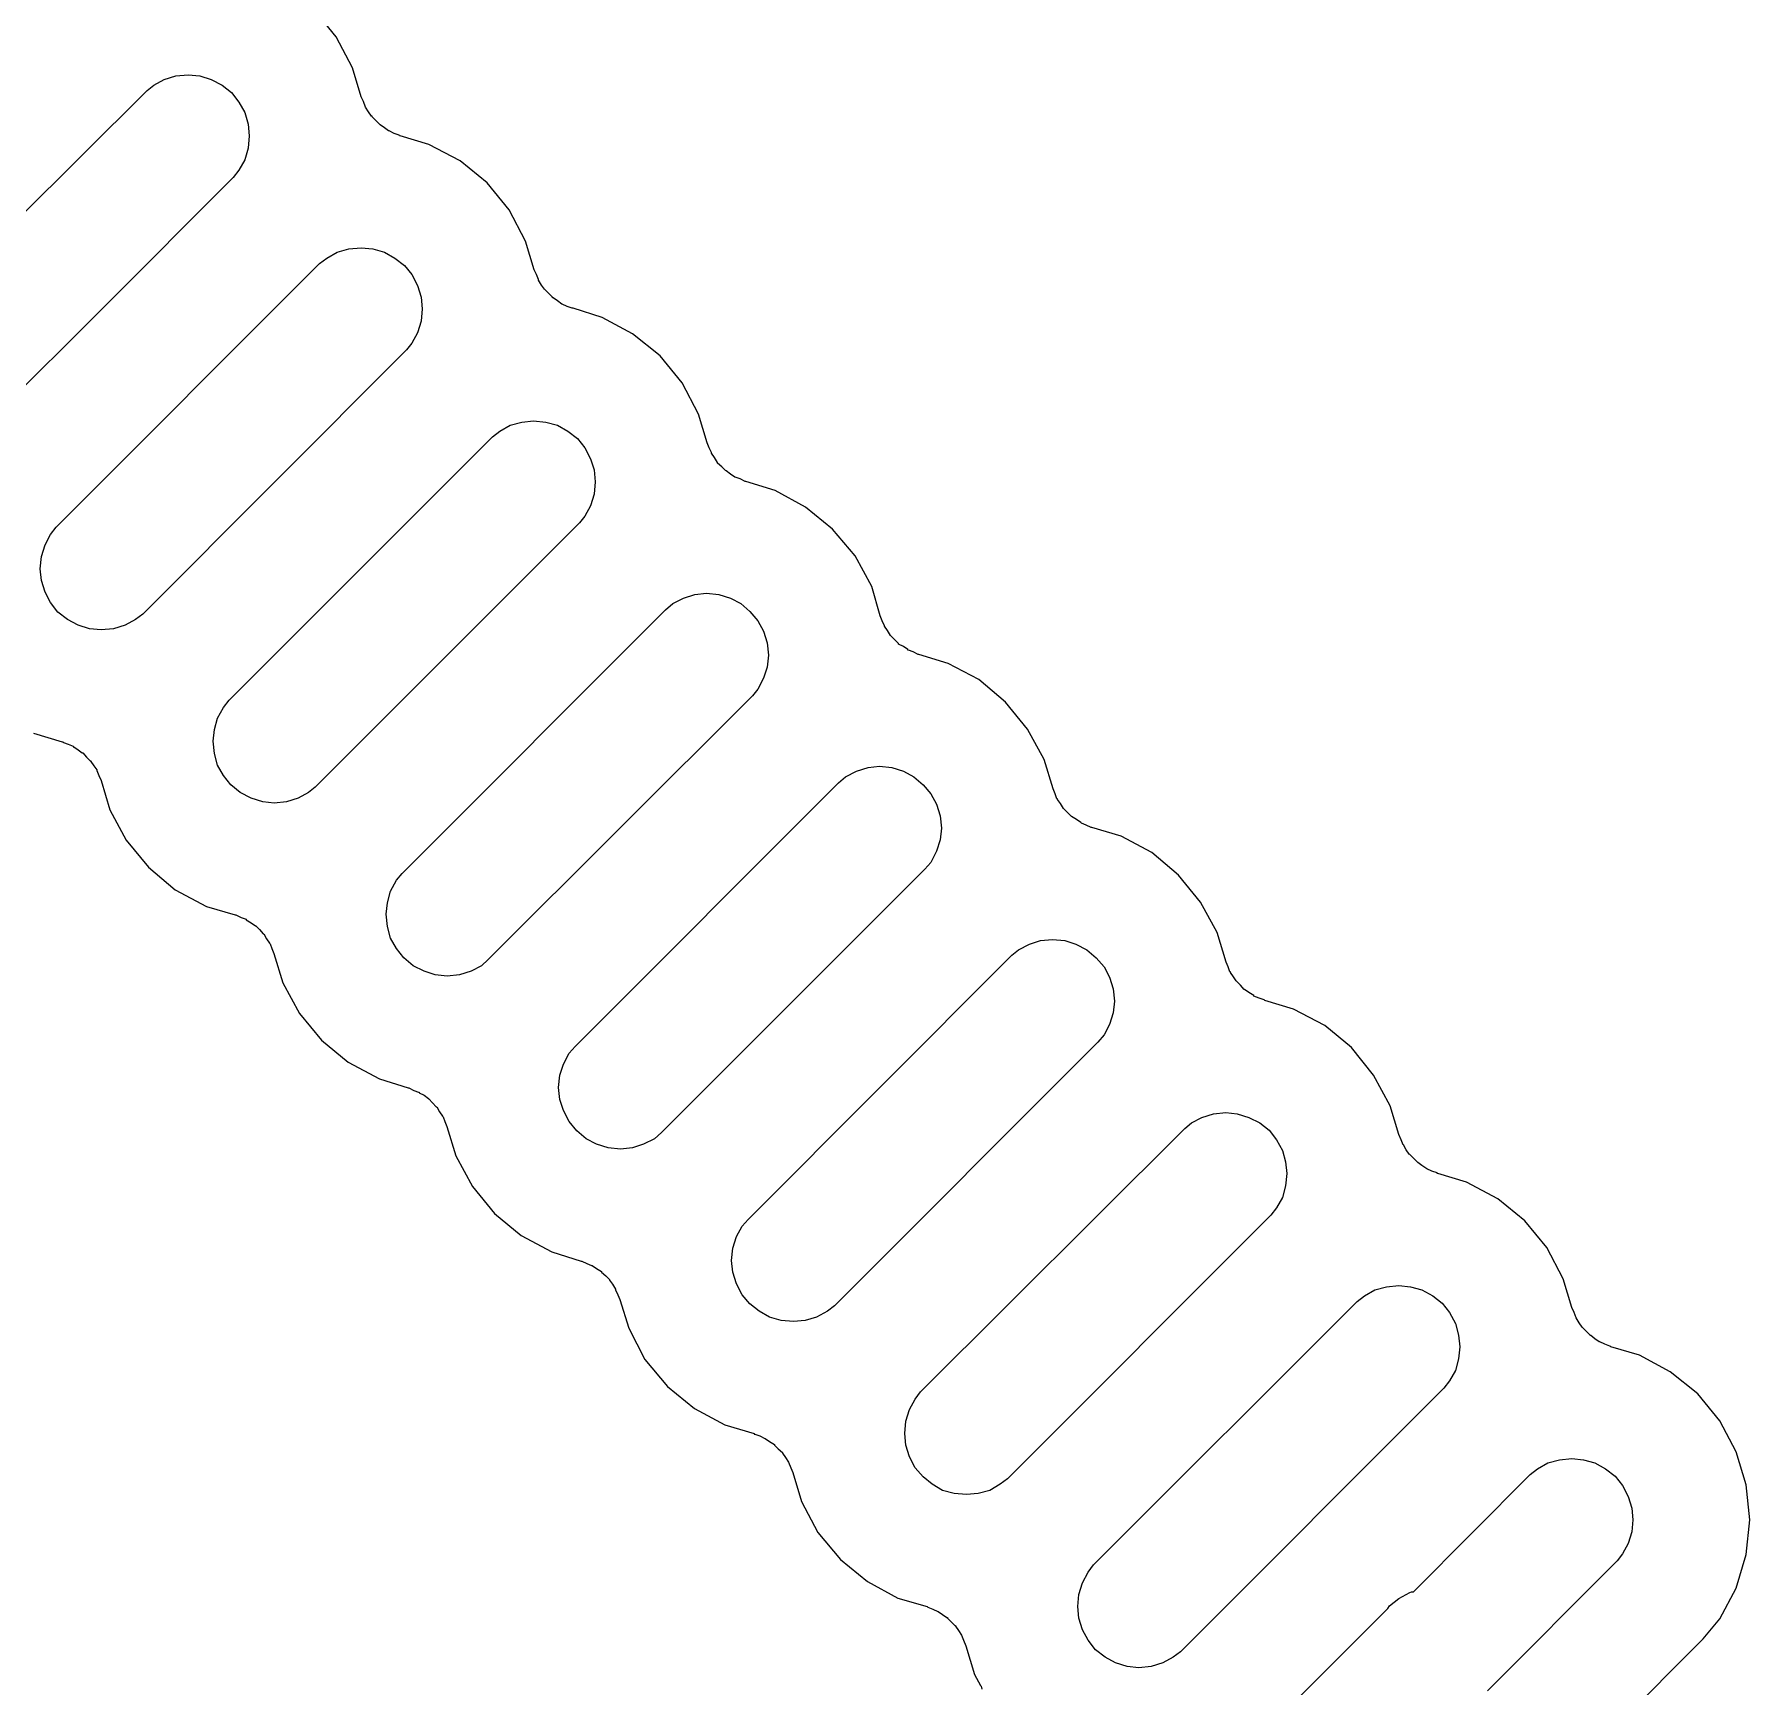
# Model space of a CAD drawing. Extents: x 100.2 to 129.8, y -164.8 to -95.2.
# Drawn here: x 110.153 to 112.958, y -129.372 to -126.67 of the extents above; entities that cross this region are included whole.
import ezdxf

# ---------------------------------------------------------------- set-up
doc = ezdxf.new("R2010")
doc.units = 0
doc.layers.add('BLACK', color=7, linetype='CONTINUOUS')

msp = doc.modelspace()

# ---------------------------------------------------------------- linework, layer by layer
at = {"layer": 'BLACK', "linetype": 'CONTINUOUS'}
for p, q in [((110.646, -126.674), (110.61, -126.63)), ((110.673, -126.725), (110.646, -126.674)), ((110.348, -126.753), (110.365, -126.744)), ((110.365, -126.744), (110.384, -126.738)), ((110.384, -126.738), (110.404, -126.736)), ((110.404, -126.736), (110.423, -126.738)), ((110.423, -126.738), (110.442, -126.744)), ((110.442, -126.744), (110.46, -126.753)), ((110.687, -126.772), (110.673, -126.725)), ((110.124, -126.974), (110.337, -126.762)), ((110.337, -126.762), (110.348, -126.753)), ((110.46, -126.753), (110.475, -126.765)), ((110.475, -126.765), (110.487, -126.781)), ((110.691, -126.78), (110.687, -126.772)), ((110.694, -126.789), (110.691, -126.78)), ((110.487, -126.781), (110.497, -126.798)), ((110.497, -126.798), (110.502, -126.817)), ((110.699, -126.797), (110.694, -126.789)), ((110.694, -126.789), (110.694, -126.789)), ((110.694, -126.789), (110.694, -126.789)), ((110.704, -126.804), (110.699, -126.797)), ((110.705, -126.804), (110.704, -126.804)), ((110.705, -126.805), (110.705, -126.804)), ((110.711, -126.811), (110.705, -126.805)), ((110.502, -126.817), (110.504, -126.836)), ((110.504, -126.836), (110.502, -126.856)), ((110.717, -126.817), (110.711, -126.811)), ((110.718, -126.818), (110.717, -126.817)), ((110.725, -126.823), (110.718, -126.818)), ((110.718, -126.818), (110.718, -126.818)), ((110.732, -126.828), (110.725, -126.823)), ((110.733, -126.828), (110.732, -126.828)), ((110.741, -126.832), (110.733, -126.828)), ((110.733, -126.828), (110.733, -126.828)), ((110.749, -126.835), (110.741, -126.832)), ((110.75, -126.836), (110.749, -126.835)), ((110.751, -126.836), (110.75, -126.836)), ((110.75, -126.836), (110.75, -126.836)), ((110.75, -126.836), (110.75, -126.836)), ((110.798, -126.85), (110.751, -126.836)), ((110.502, -126.856), (110.497, -126.875)), ((110.849, -126.877), (110.798, -126.85)), ((110.487, -126.892), (110.478, -126.904)), ((110.497, -126.875), (110.487, -126.892)), ((110.893, -126.913), (110.849, -126.877)), ((110.478, -126.904), (110.266, -127.116)), ((110.929, -126.957), (110.893, -126.913)), ((110.956, -127.008), (110.929, -126.957)), ((110.631, -127.036), (110.648, -127.026)), ((110.648, -127.026), (110.667, -127.021)), ((110.667, -127.021), (110.687, -127.019)), ((110.687, -127.019), (110.706, -127.021)), ((110.706, -127.021), (110.725, -127.026)), ((110.725, -127.026), (110.742, -127.036)), ((110.97, -127.055), (110.956, -127.008)), ((110.188, -127.476), (110.619, -127.045)), ((110.619, -127.045), (110.631, -127.036)), ((110.742, -127.036), (110.758, -127.048)), ((110.758, -127.048), (110.77, -127.063)), ((110.974, -127.063), (110.97, -127.055)), ((110.77, -127.063), (110.779, -127.081)), ((110.779, -127.081), (110.785, -127.1)), ((110.977, -127.071), (110.974, -127.063)), ((110.977, -127.072), (110.977, -127.071)), ((110.982, -127.08), (110.977, -127.072)), ((110.977, -127.072), (110.977, -127.072)), ((110.987, -127.087), (110.982, -127.08)), ((110.988, -127.088), (110.987, -127.087)), ((110.987, -127.087), (110.987, -127.087)), ((110.994, -127.094), (110.988, -127.088)), ((110.266, -127.116), (109.671, -127.71)), ((110.266, -127.116), (110.266, -127.116)), ((110.785, -127.1), (110.787, -127.119)), ((111, -127.1), (110.994, -127.094)), ((111, -127.101), (111, -127.1)), ((111.001, -127.101), (111, -127.101)), ((111.008, -127.106), (111.001, -127.101)), ((111.015, -127.111), (111.008, -127.106)), ((111.016, -127.111), (111.015, -127.111)), ((111.024, -127.115), (111.016, -127.111)), ((111.016, -127.111), (111.016, -127.111)), ((111.032, -127.118), (111.024, -127.115)), ((110.785, -127.139), (110.779, -127.158)), ((110.787, -127.119), (110.785, -127.139)), ((111.033, -127.118), (111.032, -127.118)), ((111.034, -127.118), (111.033, -127.118)), ((111.033, -127.118), (111.033, -127.118)), ((111.033, -127.118), (111.033, -127.118)), ((111.081, -127.133), (111.034, -127.118)), ((111.131, -127.16), (111.081, -127.133)), ((110.779, -127.158), (110.77, -127.175)), ((111.176, -127.196), (111.131, -127.16)), ((110.761, -127.186), (110.33, -127.618)), ((110.77, -127.175), (110.761, -127.186)), ((111.212, -127.24), (111.176, -127.196)), ((111.239, -127.291), (111.212, -127.24)), ((110.914, -127.319), (110.931, -127.309)), ((110.931, -127.309), (110.95, -127.304)), ((110.95, -127.304), (110.969, -127.302)), ((110.969, -127.302), (110.989, -127.304)), ((110.989, -127.304), (111.008, -127.309)), ((111.008, -127.309), (111.025, -127.319)), ((111.253, -127.338), (111.239, -127.291)), ((110.471, -127.759), (110.902, -127.328)), ((110.902, -127.328), (110.914, -127.319)), ((111.025, -127.319), (111.041, -127.331)), ((111.041, -127.331), (111.053, -127.346)), ((111.256, -127.346), (111.253, -127.338)), ((111.053, -127.346), (111.062, -127.364)), ((111.062, -127.364), (111.068, -127.382)), ((111.26, -127.354), (111.256, -127.346)), ((111.26, -127.355), (111.26, -127.354)), ((111.265, -127.362), (111.26, -127.355)), ((111.26, -127.355), (111.26, -127.355)), ((111.27, -127.37), (111.265, -127.362)), ((111.068, -127.382), (111.07, -127.402)), ((111.27, -127.371), (111.27, -127.37)), ((111.27, -127.37), (111.27, -127.37)), ((111.277, -127.377), (111.27, -127.371)), ((111.283, -127.383), (111.277, -127.377)), ((111.284, -127.384), (111.283, -127.383)), ((111.283, -127.383), (111.283, -127.383)), ((111.291, -127.389), (111.284, -127.384)), ((111.298, -127.394), (111.291, -127.389)), ((111.299, -127.394), (111.298, -127.394)), ((111.307, -127.397), (111.299, -127.394)), ((111.299, -127.394), (111.299, -127.394)), ((111.315, -127.401), (111.307, -127.397)), ((111.068, -127.422), (111.062, -127.441)), ((111.07, -127.402), (111.068, -127.422)), ((111.316, -127.401), (111.315, -127.401)), ((111.364, -127.416), (111.316, -127.401)), ((111.316, -127.401), (111.316, -127.401)), ((111.316, -127.401), (111.316, -127.401)), ((111.316, -127.401), (111.316, -127.401)), ((111.414, -127.443), (111.364, -127.416)), ((111.062, -127.441), (111.053, -127.458)), ((111.458, -127.479), (111.414, -127.443)), ((110.179, -127.488), (110.188, -127.476)), ((111.044, -127.469), (110.612, -127.901)), ((111.053, -127.458), (111.044, -127.469)), ((111.495, -127.523), (111.458, -127.479)), ((110.164, -127.524), (110.17, -127.505)), ((110.17, -127.505), (110.179, -127.488)), ((110.162, -127.544), (110.164, -127.524)), ((111.522, -127.573), (111.495, -127.523)), ((110.164, -127.563), (110.162, -127.544)), ((110.17, -127.582), (110.164, -127.563)), ((110.179, -127.599), (110.17, -127.582)), ((111.197, -127.601), (111.214, -127.592)), ((111.214, -127.592), (111.233, -127.586)), ((111.233, -127.586), (111.252, -127.584)), ((111.252, -127.584), (111.272, -127.586)), ((111.272, -127.586), (111.291, -127.592)), ((111.291, -127.592), (111.308, -127.601)), ((111.536, -127.621), (111.522, -127.573)), ((110.191, -127.615), (110.179, -127.599)), ((110.207, -127.627), (110.191, -127.615)), ((110.33, -127.618), (110.318, -127.627)), ((110.754, -128.042), (111.185, -127.611)), ((111.185, -127.611), (111.197, -127.601)), ((111.308, -127.601), (111.323, -127.614)), ((111.323, -127.614), (111.336, -127.629)), ((111.539, -127.629), (111.536, -127.621)), ((110.224, -127.636), (110.207, -127.627)), ((110.243, -127.642), (110.224, -127.636)), ((110.262, -127.644), (110.243, -127.642)), ((110.282, -127.642), (110.262, -127.644)), ((110.301, -127.636), (110.282, -127.642)), ((110.318, -127.627), (110.301, -127.636)), ((111.336, -127.629), (111.345, -127.646)), ((111.345, -127.646), (111.351, -127.665)), ((111.543, -127.637), (111.539, -127.629)), ((111.543, -127.638), (111.543, -127.637)), ((111.548, -127.645), (111.543, -127.638)), ((111.543, -127.638), (111.543, -127.638)), ((111.553, -127.653), (111.548, -127.645)), ((111.351, -127.665), (111.353, -127.685)), ((111.56, -127.66), (111.553, -127.653)), ((111.553, -127.653), (111.553, -127.653)), ((111.553, -127.653), (111.553, -127.653)), ((111.566, -127.666), (111.56, -127.66)), ((111.566, -127.667), (111.566, -127.666)), ((111.566, -127.666), (111.566, -127.666)), ((111.574, -127.671), (111.566, -127.667)), ((111.581, -127.676), (111.574, -127.671)), ((111.581, -127.677), (111.581, -127.676)), ((111.582, -127.677), (111.581, -127.677)), ((111.59, -127.68), (111.582, -127.677)), ((111.351, -127.705), (111.345, -127.723)), ((111.353, -127.685), (111.351, -127.705)), ((111.598, -127.684), (111.59, -127.68)), ((111.599, -127.684), (111.598, -127.684)), ((111.647, -127.699), (111.599, -127.684)), ((111.599, -127.684), (111.599, -127.684)), ((111.599, -127.684), (111.599, -127.684)), ((111.599, -127.684), (111.599, -127.684)), ((111.697, -127.725), (111.647, -127.699)), ((111.345, -127.723), (111.336, -127.741)), ((111.741, -127.762), (111.697, -127.725)), ((110.462, -127.771), (110.471, -127.759)), ((111.327, -127.752), (110.895, -128.183)), ((111.336, -127.741), (111.327, -127.752)), ((111.777, -127.806), (111.741, -127.762)), ((110.447, -127.807), (110.452, -127.788)), ((110.452, -127.788), (110.462, -127.771)), ((110.151, -127.813), (110.198, -127.827)), ((110.445, -127.826), (110.447, -127.807)), ((111.804, -127.856), (111.777, -127.806)), ((110.198, -127.827), (110.199, -127.827)), ((110.199, -127.827), (110.199, -127.827)), ((110.199, -127.827), (110.199, -127.827)), ((110.199, -127.827), (110.2, -127.828)), ((110.2, -127.828), (110.208, -127.831)), ((110.208, -127.831), (110.216, -127.834)), ((110.216, -127.834), (110.216, -127.835)), ((110.216, -127.835), (110.217, -127.835)), ((110.217, -127.835), (110.224, -127.84)), ((110.224, -127.84), (110.231, -127.845)), ((110.231, -127.845), (110.231, -127.845)), ((110.231, -127.845), (110.232, -127.845)), ((110.232, -127.845), (110.238, -127.852)), ((110.447, -127.846), (110.445, -127.826)), ((110.452, -127.865), (110.447, -127.846)), ((110.238, -127.852), (110.244, -127.858)), ((110.244, -127.858), (110.245, -127.858)), ((110.245, -127.858), (110.245, -127.859)), ((110.245, -127.859), (110.25, -127.866)), ((110.25, -127.866), (110.255, -127.873)), ((110.255, -127.873), (110.255, -127.874)), ((110.255, -127.874), (110.255, -127.874)), ((110.255, -127.874), (110.258, -127.882)), ((110.462, -127.882), (110.452, -127.865)), ((111.497, -127.875), (111.516, -127.869)), ((111.516, -127.869), (111.535, -127.867)), ((111.535, -127.867), (111.555, -127.869)), ((111.555, -127.869), (111.574, -127.875)), ((111.819, -127.904), (111.804, -127.856)), ((110.258, -127.882), (110.262, -127.89)), ((110.262, -127.89), (110.276, -127.938)), ((110.474, -127.897), (110.462, -127.882)), ((110.489, -127.91), (110.474, -127.897)), ((110.612, -127.901), (110.601, -127.91)), ((111.037, -128.325), (111.468, -127.894)), ((111.468, -127.894), (111.479, -127.884)), ((111.479, -127.884), (111.497, -127.875)), ((111.574, -127.875), (111.591, -127.884)), ((111.591, -127.884), (111.606, -127.897)), ((111.606, -127.897), (111.619, -127.912)), ((110.507, -127.919), (110.489, -127.91)), ((110.526, -127.925), (110.507, -127.919)), ((110.545, -127.927), (110.526, -127.925)), ((110.565, -127.925), (110.545, -127.927)), ((110.584, -127.919), (110.565, -127.925)), ((110.601, -127.91), (110.584, -127.919)), ((111.619, -127.912), (111.628, -127.929)), ((111.628, -127.929), (111.634, -127.948)), ((111.822, -127.912), (111.819, -127.904)), ((111.825, -127.92), (111.822, -127.912)), ((111.826, -127.92), (111.825, -127.92)), ((111.826, -127.921), (111.826, -127.92)), ((111.831, -127.928), (111.826, -127.921)), ((111.836, -127.936), (111.831, -127.928)), ((110.276, -127.938), (110.303, -127.988)), ((111.634, -127.948), (111.636, -127.968)), ((111.842, -127.942), (111.836, -127.936)), ((111.836, -127.936), (111.836, -127.936)), ((111.836, -127.936), (111.836, -127.936)), ((111.849, -127.949), (111.842, -127.942)), ((111.857, -127.954), (111.849, -127.949)), ((111.849, -127.949), (111.849, -127.949)), ((111.849, -127.949), (111.849, -127.949)), ((111.864, -127.959), (111.857, -127.954)), ((111.636, -127.968), (111.634, -127.987)), ((111.865, -127.96), (111.864, -127.959)), ((111.864, -127.959), (111.864, -127.959)), ((111.873, -127.963), (111.865, -127.96)), ((111.881, -127.967), (111.873, -127.963)), ((111.882, -127.967), (111.881, -127.967)), ((111.93, -127.981), (111.882, -127.967)), ((111.882, -127.967), (111.882, -127.967)), ((111.882, -127.967), (111.882, -127.967)), ((111.882, -127.967), (111.882, -127.967)), ((111.98, -128.008), (111.93, -127.981)), ((110.303, -127.988), (110.339, -128.032)), ((111.628, -128.006), (111.619, -128.024)), ((111.634, -127.987), (111.628, -128.006)), ((112.024, -128.045), (111.98, -128.008)), ((110.339, -128.032), (110.383, -128.069)), ((110.745, -128.053), (110.754, -128.042)), ((111.609, -128.035), (111.178, -128.466)), ((111.619, -128.024), (111.609, -128.035)), ((110.383, -128.069), (110.434, -128.096)), ((110.73, -128.09), (110.735, -128.071)), ((110.735, -128.071), (110.745, -128.053)), ((112.06, -128.089), (112.024, -128.045)), ((110.434, -128.096), (110.481, -128.11)), ((110.728, -128.109), (110.73, -128.09)), ((112.087, -128.139), (112.06, -128.089)), ((110.481, -128.11), (110.482, -128.11)), ((110.482, -128.11), (110.482, -128.11)), ((110.482, -128.11), (110.482, -128.11)), ((110.482, -128.11), (110.482, -128.11)), ((110.482, -128.11), (110.491, -128.114)), ((110.491, -128.114), (110.499, -128.117)), ((110.499, -128.117), (110.499, -128.117)), ((110.499, -128.117), (110.499, -128.118)), ((110.499, -128.118), (110.507, -128.123)), ((110.507, -128.123), (110.514, -128.128)), ((110.73, -128.129), (110.728, -128.109)), ((110.514, -128.128), (110.514, -128.128)), ((110.514, -128.128), (110.515, -128.128)), ((110.515, -128.128), (110.521, -128.134)), ((110.521, -128.134), (110.527, -128.141)), ((110.527, -128.141), (110.527, -128.141)), ((110.527, -128.141), (110.528, -128.141)), ((110.528, -128.141), (110.532, -128.149)), ((110.532, -128.149), (110.537, -128.156)), ((110.735, -128.148), (110.73, -128.129)), ((110.745, -128.165), (110.735, -128.148)), ((111.78, -128.158), (111.798, -128.152)), ((111.798, -128.152), (111.818, -128.15)), ((111.818, -128.15), (111.838, -128.152)), ((111.838, -128.152), (111.856, -128.158)), ((112.102, -128.187), (112.087, -128.139)), ((110.537, -128.156), (110.538, -128.157)), ((110.538, -128.157), (110.538, -128.157)), ((110.538, -128.157), (110.541, -128.165)), ((110.541, -128.165), (110.544, -128.173)), ((110.544, -128.173), (110.559, -128.221)), ((110.757, -128.18), (110.745, -128.165)), ((110.772, -128.193), (110.757, -128.18)), ((110.895, -128.183), (110.884, -128.193)), ((111.32, -128.608), (111.751, -128.176)), ((111.751, -128.176), (111.762, -128.167)), ((111.762, -128.167), (111.78, -128.158)), ((111.856, -128.158), (111.874, -128.167)), ((111.874, -128.167), (111.889, -128.18)), ((111.889, -128.18), (111.902, -128.195)), ((110.79, -128.202), (110.772, -128.193)), ((110.808, -128.208), (110.79, -128.202)), ((110.828, -128.21), (110.808, -128.208)), ((110.848, -128.208), (110.828, -128.21)), ((110.867, -128.202), (110.848, -128.208)), ((110.884, -128.193), (110.867, -128.202)), ((111.902, -128.195), (111.911, -128.212)), ((112.105, -128.195), (112.102, -128.187)), ((112.108, -128.203), (112.105, -128.195)), ((112.109, -128.203), (112.108, -128.203)), ((112.109, -128.204), (112.109, -128.203)), ((112.114, -128.211), (112.109, -128.204)), ((112.118, -128.218), (112.114, -128.211)), ((110.559, -128.221), (110.586, -128.271)), ((111.911, -128.212), (111.917, -128.231)), ((111.917, -128.231), (111.919, -128.251)), ((112.119, -128.219), (112.118, -128.218)), ((112.125, -128.225), (112.119, -128.219)), ((112.119, -128.219), (112.119, -128.219)), ((112.131, -128.232), (112.125, -128.225)), ((112.132, -128.232), (112.131, -128.232)), ((112.139, -128.237), (112.132, -128.232)), ((112.132, -128.232), (112.132, -128.232)), ((112.147, -128.242), (112.139, -128.237)), ((111.919, -128.251), (111.917, -128.27)), ((112.147, -128.243), (112.147, -128.242)), ((112.147, -128.242), (112.147, -128.242)), ((112.156, -128.246), (112.147, -128.243)), ((112.164, -128.249), (112.156, -128.246)), ((112.165, -128.25), (112.164, -128.249)), ((112.212, -128.264), (112.165, -128.25)), ((112.165, -128.25), (112.165, -128.25)), ((112.165, -128.25), (112.165, -128.25)), ((112.165, -128.25), (112.165, -128.25)), ((112.263, -128.291), (112.212, -128.264)), ((110.586, -128.271), (110.622, -128.315)), ((111.911, -128.289), (111.902, -128.306)), ((111.917, -128.27), (111.911, -128.289)), ((112.307, -128.327), (112.263, -128.291)), ((110.622, -128.315), (110.666, -128.351)), ((111.892, -128.318), (111.461, -128.749)), ((111.902, -128.306), (111.892, -128.318)), ((110.666, -128.351), (110.717, -128.378)), ((111.018, -128.354), (111.027, -128.336)), ((111.027, -128.336), (111.037, -128.325)), ((112.343, -128.372), (112.307, -128.327)), ((110.717, -128.378), (110.764, -128.393)), ((111.01, -128.392), (111.012, -128.372)), ((111.012, -128.372), (111.018, -128.354)), ((112.37, -128.422), (112.343, -128.372)), ((110.764, -128.393), (110.764, -128.393)), ((110.764, -128.393), (110.764, -128.393)), ((110.764, -128.393), (110.764, -128.393)), ((110.764, -128.393), (110.765, -128.393)), ((110.765, -128.393), (110.773, -128.397)), ((110.773, -128.397), (110.781, -128.4)), ((110.781, -128.4), (110.782, -128.4)), ((110.782, -128.4), (110.782, -128.401)), ((110.782, -128.401), (110.79, -128.405)), ((110.79, -128.405), (110.797, -128.41)), ((111.012, -128.412), (111.01, -128.392)), ((110.797, -128.41), (110.797, -128.411)), ((110.797, -128.411), (110.798, -128.411)), ((110.798, -128.411), (110.804, -128.417)), ((110.804, -128.417), (110.81, -128.424)), ((110.81, -128.424), (110.81, -128.424)), ((110.81, -128.424), (110.811, -128.424)), ((110.811, -128.424), (110.815, -128.432)), ((110.815, -128.432), (110.82, -128.439)), ((111.018, -128.43), (111.012, -128.412)), ((111.027, -128.448), (111.018, -128.43)), ((112.062, -128.441), (112.081, -128.435)), ((112.081, -128.435), (112.101, -128.433)), ((112.101, -128.433), (112.12, -128.435)), ((112.12, -128.435), (112.139, -128.441)), ((112.384, -128.469), (112.37, -128.422)), ((110.82, -128.439), (110.82, -128.439)), ((110.82, -128.439), (110.821, -128.44)), ((110.821, -128.44), (110.824, -128.448)), ((110.824, -128.448), (110.827, -128.456)), ((110.827, -128.456), (110.842, -128.504)), ((111.04, -128.463), (111.027, -128.448)), ((111.055, -128.476), (111.04, -128.463)), ((111.602, -128.89), (112.034, -128.459)), ((112.034, -128.459), (112.045, -128.45)), ((112.045, -128.45), (112.062, -128.441)), ((112.139, -128.441), (112.157, -128.45)), ((112.157, -128.45), (112.172, -128.462)), ((112.172, -128.462), (112.184, -128.478)), ((111.072, -128.485), (111.055, -128.476)), ((111.091, -128.491), (111.072, -128.485)), ((111.111, -128.493), (111.091, -128.491)), ((111.131, -128.491), (111.111, -128.493)), ((111.149, -128.485), (111.131, -128.491)), ((111.167, -128.476), (111.149, -128.485)), ((111.178, -128.466), (111.167, -128.476)), ((112.184, -128.478), (112.194, -128.495)), ((112.388, -128.478), (112.384, -128.469)), ((112.391, -128.486), (112.388, -128.478)), ((112.392, -128.486), (112.391, -128.486)), ((112.391, -128.486), (112.391, -128.486)), ((112.396, -128.494), (112.392, -128.486)), ((110.842, -128.504), (110.869, -128.554)), ((112.194, -128.495), (112.199, -128.514)), ((112.199, -128.514), (112.201, -128.533)), ((112.401, -128.501), (112.396, -128.494)), ((112.402, -128.502), (112.401, -128.501)), ((112.408, -128.508), (112.402, -128.502)), ((112.402, -128.502), (112.402, -128.502)), ((112.414, -128.514), (112.408, -128.508)), ((112.415, -128.515), (112.414, -128.514)), ((112.422, -128.52), (112.415, -128.515)), ((112.415, -128.515), (112.415, -128.515)), ((112.201, -128.533), (112.199, -128.553)), ((112.43, -128.525), (112.422, -128.52)), ((112.438, -128.529), (112.43, -128.525)), ((112.43, -128.525), (112.43, -128.525)), ((112.43, -128.525), (112.43, -128.525)), ((112.447, -128.532), (112.438, -128.529)), ((112.447, -128.533), (112.447, -128.532)), ((112.448, -128.533), (112.447, -128.533)), ((112.447, -128.533), (112.447, -128.533)), ((112.447, -128.533), (112.447, -128.533)), ((112.495, -128.547), (112.448, -128.533)), ((112.546, -128.574), (112.495, -128.547)), ((110.869, -128.554), (110.905, -128.598)), ((112.194, -128.572), (112.184, -128.589)), ((112.199, -128.553), (112.194, -128.572)), ((112.59, -128.61), (112.546, -128.574)), ((110.905, -128.598), (110.949, -128.634)), ((112.175, -128.601), (111.744, -129.032)), ((112.184, -128.589), (112.175, -128.601)), ((111.301, -128.636), (111.31, -128.619)), ((111.31, -128.619), (111.32, -128.608)), ((112.626, -128.654), (112.59, -128.61)), ((110.949, -128.634), (110.999, -128.661)), ((111.293, -128.675), (111.295, -128.655)), ((111.295, -128.655), (111.301, -128.636)), ((112.653, -128.705), (112.626, -128.654)), ((110.999, -128.661), (111.047, -128.676)), ((111.047, -128.676), (111.047, -128.676)), ((111.047, -128.676), (111.047, -128.676)), ((111.047, -128.676), (111.047, -128.676)), ((111.047, -128.676), (111.048, -128.676)), ((111.048, -128.676), (111.056, -128.68)), ((111.056, -128.68), (111.064, -128.683)), ((111.064, -128.683), (111.065, -128.683)), ((111.065, -128.683), (111.065, -128.683)), ((111.065, -128.683), (111.072, -128.688)), ((111.072, -128.688), (111.08, -128.693)), ((111.295, -128.694), (111.293, -128.675)), ((111.08, -128.693), (111.08, -128.694)), ((111.08, -128.694), (111.08, -128.694)), ((111.08, -128.694), (111.087, -128.7)), ((111.087, -128.7), (111.093, -128.706)), ((111.093, -128.706), (111.093, -128.707)), ((111.093, -128.707), (111.093, -128.707)), ((111.093, -128.707), (111.098, -128.714)), ((111.098, -128.714), (111.103, -128.722)), ((111.301, -128.713), (111.295, -128.694)), ((111.31, -128.731), (111.301, -128.713)), ((112.364, -128.718), (112.384, -128.716)), ((112.384, -128.716), (112.403, -128.718)), ((112.667, -128.752), (112.653, -128.705)), ((111.103, -128.722), (111.103, -128.722)), ((111.103, -128.722), (111.103, -128.723)), ((111.103, -128.723), (111.107, -128.731)), ((111.107, -128.731), (111.11, -128.739)), ((111.11, -128.739), (111.125, -128.786)), ((111.323, -128.746), (111.31, -128.731)), ((111.885, -129.173), (112.316, -128.742)), ((112.316, -128.742), (112.328, -128.733)), ((112.328, -128.733), (112.345, -128.723)), ((112.345, -128.723), (112.364, -128.718)), ((112.403, -128.718), (112.422, -128.723)), ((112.422, -128.723), (112.44, -128.733)), ((112.44, -128.733), (112.455, -128.745)), ((111.338, -128.758), (111.323, -128.746)), ((111.355, -128.768), (111.338, -128.758)), ((111.374, -128.773), (111.355, -128.768)), ((111.432, -128.768), (111.413, -128.773)), ((111.45, -128.758), (111.432, -128.768)), ((111.461, -128.749), (111.45, -128.758)), ((112.455, -128.745), (112.467, -128.76)), ((112.467, -128.76), (112.477, -128.778)), ((112.671, -128.76), (112.667, -128.752)), ((112.674, -128.769), (112.671, -128.76)), ((112.679, -128.777), (112.674, -128.769)), ((112.674, -128.769), (112.674, -128.769)), ((112.674, -128.769), (112.674, -128.769)), ((111.125, -128.786), (111.151, -128.837)), ((111.394, -128.775), (111.374, -128.773)), ((111.413, -128.773), (111.394, -128.775)), ((112.477, -128.778), (112.482, -128.797)), ((112.482, -128.797), (112.484, -128.816)), ((112.684, -128.784), (112.679, -128.777)), ((112.685, -128.785), (112.684, -128.784)), ((112.684, -128.784), (112.684, -128.784)), ((112.691, -128.791), (112.685, -128.785)), ((112.697, -128.797), (112.691, -128.791)), ((112.697, -128.798), (112.697, -128.797)), ((112.698, -128.798), (112.697, -128.798)), ((112.705, -128.803), (112.698, -128.798)), ((112.484, -128.816), (112.482, -128.836)), ((112.712, -128.808), (112.705, -128.803)), ((112.713, -128.808), (112.712, -128.808)), ((112.721, -128.812), (112.713, -128.808)), ((112.713, -128.808), (112.713, -128.808)), ((112.729, -128.815), (112.721, -128.812)), ((112.73, -128.815), (112.729, -128.815)), ((112.731, -128.816), (112.73, -128.815)), ((112.73, -128.815), (112.73, -128.815)), ((112.73, -128.815), (112.73, -128.815)), ((112.778, -128.83), (112.731, -128.816)), ((111.151, -128.837), (111.188, -128.881)), ((112.477, -128.855), (112.467, -128.872)), ((112.482, -128.836), (112.477, -128.855)), ((112.828, -128.857), (112.778, -128.83)), ((111.188, -128.881), (111.232, -128.917)), ((112.458, -128.884), (112.027, -129.315)), ((112.467, -128.872), (112.458, -128.884)), ((112.873, -128.893), (112.828, -128.857)), ((111.584, -128.919), (111.593, -128.902)), ((111.593, -128.902), (111.602, -128.89)), ((112.909, -128.937), (112.873, -128.893)), ((111.232, -128.917), (111.282, -128.944)), ((111.576, -128.958), (111.578, -128.938)), ((111.578, -128.938), (111.584, -128.919)), ((112.936, -128.988), (112.909, -128.937)), ((111.282, -128.944), (111.33, -128.958)), ((111.33, -128.958), (111.33, -128.959)), ((111.33, -128.959), (111.33, -128.959)), ((111.33, -128.959), (111.33, -128.959)), ((111.33, -128.959), (111.331, -128.959)), ((111.331, -128.959), (111.339, -128.962)), ((111.339, -128.962), (111.347, -128.966)), ((111.347, -128.966), (111.348, -128.966)), ((111.348, -128.966), (111.348, -128.966)), ((111.348, -128.966), (111.355, -128.971)), ((111.578, -128.977), (111.576, -128.958)), ((111.355, -128.971), (111.363, -128.976)), ((111.363, -128.976), (111.363, -128.976)), ((111.363, -128.976), (111.363, -128.977)), ((111.363, -128.977), (111.369, -128.983)), ((111.369, -128.983), (111.376, -128.989)), ((111.376, -128.989), (111.376, -128.99)), ((111.376, -128.99), (111.376, -128.99)), ((111.376, -128.99), (111.381, -128.997)), ((111.584, -128.996), (111.578, -128.977)), ((111.593, -129.014), (111.584, -128.996)), ((112.952, -129.042), (112.936, -128.988)), ((111.381, -128.997), (111.386, -129.005)), ((111.386, -129.005), (111.386, -129.005)), ((111.386, -129.005), (111.386, -129.005)), ((111.386, -129.005), (111.39, -129.014)), ((111.39, -129.014), (111.393, -129.022)), ((111.393, -129.022), (111.407, -129.069)), ((111.606, -129.029), (111.593, -129.014)), ((112.599, -129.025), (112.611, -129.016)), ((112.611, -129.016), (112.628, -129.006)), ((112.628, -129.006), (112.647, -129.001)), ((112.647, -129.001), (112.667, -128.999)), ((112.667, -128.999), (112.686, -129.001)), ((112.686, -129.001), (112.705, -129.006)), ((112.705, -129.006), (112.722, -129.016)), ((112.722, -129.016), (112.738, -129.028)), ((111.621, -129.041), (111.606, -129.029)), ((111.638, -129.051), (111.621, -129.041)), ((111.657, -129.056), (111.638, -129.051)), ((111.715, -129.051), (111.696, -129.056)), ((111.732, -129.041), (111.715, -129.051)), ((111.744, -129.032), (111.732, -129.041)), ((112.408, -129.217), (112.599, -129.025)), ((112.738, -129.028), (112.75, -129.043)), ((112.75, -129.043), (112.759, -129.061)), ((112.958, -129.099), (112.952, -129.042)), ((111.407, -129.069), (111.434, -129.12)), ((111.677, -129.058), (111.657, -129.056)), ((111.696, -129.056), (111.677, -129.058)), ((112.759, -129.061), (112.765, -129.08)), ((112.765, -129.08), (112.767, -129.099)), ((112.767, -129.099), (112.765, -129.119)), ((112.952, -129.156), (112.958, -129.099)), ((111.434, -129.12), (111.471, -129.164)), ((112.765, -129.119), (112.759, -129.138)), ((111.471, -129.164), (111.515, -129.2)), ((112.75, -129.155), (112.741, -129.166)), ((112.759, -129.138), (112.75, -129.155)), ((112.936, -129.211), (112.952, -129.156)), ((111.867, -129.202), (111.876, -129.185)), ((111.876, -129.185), (111.885, -129.173)), ((112.741, -129.166), (112.529, -129.379)), ((111.515, -129.2), (111.565, -129.227)), ((111.859, -129.241), (111.861, -129.221)), ((111.861, -129.221), (111.867, -129.202)), ((112.384, -129.228), (112.402, -129.218)), ((112.402, -129.218), (112.405, -129.217)), ((112.405, -129.217), (112.408, -129.217)), ((112.909, -129.261), (112.936, -129.211)), ((111.565, -129.227), (111.613, -129.241)), ((111.613, -129.241), (111.613, -129.241)), ((111.613, -129.241), (111.613, -129.241)), ((111.613, -129.241), (111.613, -129.241)), ((111.613, -129.241), (111.614, -129.242)), ((111.614, -129.242), (111.622, -129.245)), ((111.622, -129.245), (111.63, -129.249)), ((111.63, -129.249), (111.63, -129.249)), ((111.63, -129.249), (111.631, -129.249)), ((111.631, -129.249), (111.638, -129.254)), ((111.861, -129.26), (111.859, -129.241)), ((111.91, -129.7), (112.366, -129.244)), ((112.366, -129.244), (112.369, -129.24)), ((112.369, -129.24), (112.384, -129.228)), ((111.638, -129.254), (111.645, -129.259)), ((111.645, -129.259), (111.646, -129.259)), ((111.646, -129.259), (111.646, -129.26)), ((111.646, -129.26), (111.652, -129.266)), ((111.652, -129.266), (111.658, -129.272)), ((111.658, -129.272), (111.659, -129.272)), ((111.659, -129.272), (111.659, -129.273)), ((111.659, -129.273), (111.664, -129.28)), ((111.867, -129.279), (111.861, -129.26)), ((112.882, -129.294), (112.909, -129.261)), ((111.664, -129.28), (111.669, -129.288)), ((111.669, -129.288), (111.669, -129.288)), ((111.669, -129.288), (111.669, -129.288)), ((111.669, -129.288), (111.672, -129.296)), ((111.672, -129.296), (111.676, -129.305)), ((111.676, -129.305), (111.69, -129.352)), ((111.876, -129.296), (111.867, -129.279)), ((111.888, -129.312), (111.876, -129.296)), ((112.673, -129.503), (112.882, -129.294)), ((111.904, -129.324), (111.888, -129.312)), ((111.921, -129.333), (111.904, -129.324)), ((111.94, -129.339), (111.921, -129.333)), ((111.998, -129.333), (111.979, -129.339)), ((112.015, -129.324), (111.998, -129.333)), ((112.027, -129.315), (112.015, -129.324)), ((111.69, -129.352), (111.7, -129.37)), ((111.959, -129.341), (111.94, -129.339)), ((111.979, -129.339), (111.959, -129.341)), ((111.7, -129.37), (111.701, -129.371)), ((111.701, -129.371), (111.702, -129.376))]:
    msp.add_line(p, q, dxfattribs=at)

doc.saveas('drawing.dxf')
